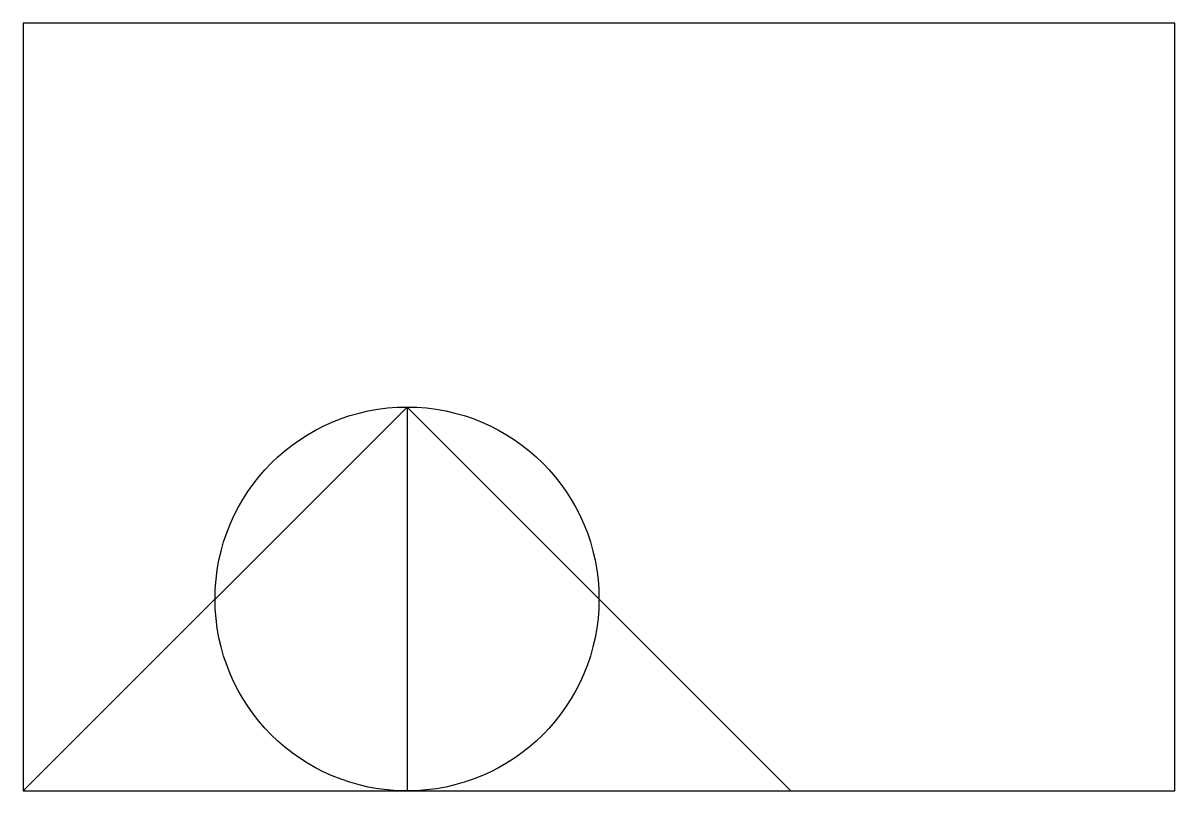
# Model space of a CAD drawing. Header units: metres. Extents: x 0 to 30, y 0 to 20.
import ezdxf

# ---------------------------------------------------------------- set-up
doc = ezdxf.new("R2010")
doc.units = ezdxf.units.M

msp = doc.modelspace()

# ---------------------------------------------------------------- linework, layer by layer
msp.add_line((10, 10), (10, 0))
msp.add_lwpolyline([(0, 0), (30, 0), (30, 20), (0, 20), (0, 0)], close=True)
msp.add_lwpolyline([(0, 0), (10, 10), (20, 0)])
msp.add_circle((10, 5), 5)

doc.saveas('drawing.dxf')
